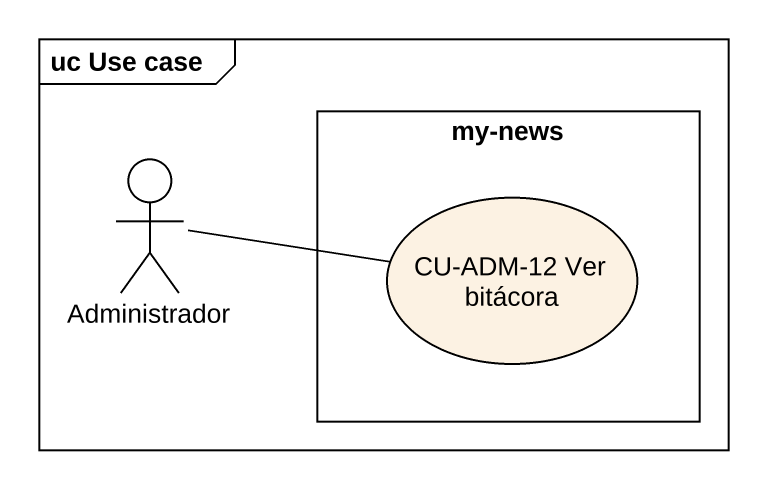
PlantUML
@startuml
mainframe uc Use case
actor Administrador
rectangle "my-news" as my_news {
  usecase "CU-ADM-12 Ver bitácora" as CU_ADM_12_Ver_bitácora
}
CU_ADM_12_Ver_bitácora -left- Administrador
@enduml
